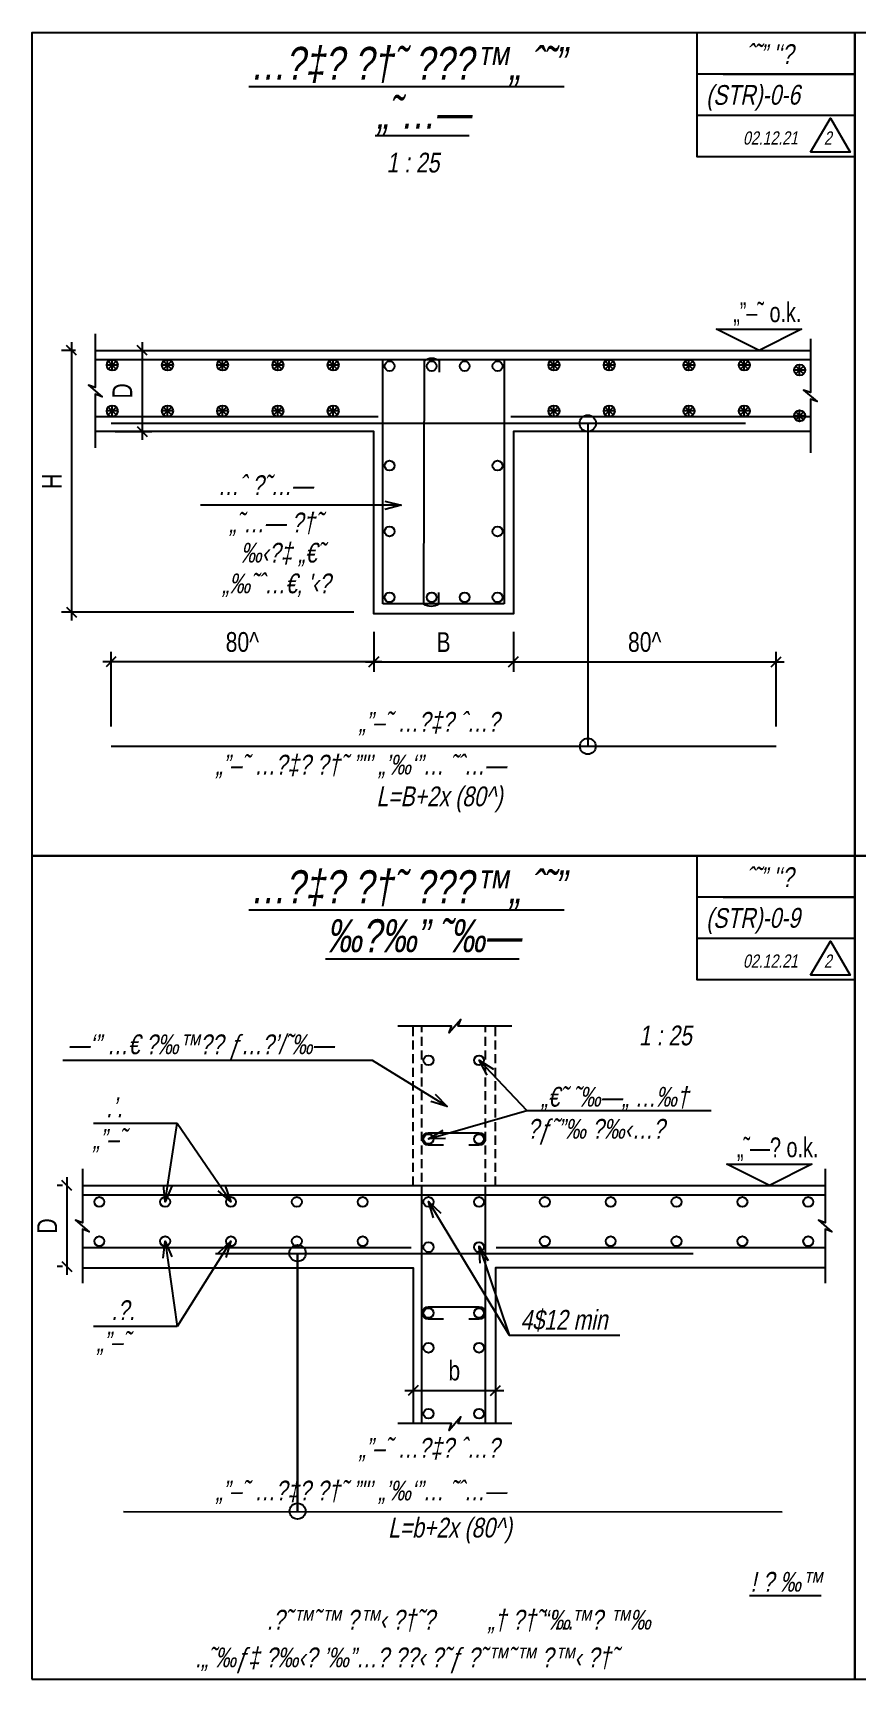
# Model space of a CAD drawing. Header units: inches. Extents: x -5298 to 11252, y 8210 to 22495.
# Drawn here: x 7865 to 8115, y 11360 to 11860 of the extents above; entities that cross this region are included whole.
import ezdxf
from ezdxf.enums import TextEntityAlignment as Align

# ---------------------------------------------------------------- set-up
doc = ezdxf.new("R2010")
doc.units = ezdxf.units.IN
doc.header["$LTSCALE"] = 11
doc.header["$MEASUREMENT"] = 0
doc.linetypes.add('HIDDEN', pattern=[0.375, 0.25, -0.125])
doc.layers.get('Defpoints').update_dxf_attribs({"color": 40})
for name, color, linetype in [('break', 1, 'Continuous'), ('DIM-Sec', 2, 'Continuous'), ('IRON', 6, 'Continuous'), ('IRON4-Sec', 4, 'Continuous'), ('IRON6-Sec', 6, 'Continuous'), ('le', 1, 'Continuous'), ('SEC', 3, 'Continuous'), ('SEC-TEXT', 1, 'Continuous'), ('TEXT4', 3, 'Continuous'), ('ztz-Sec', 122, 'Continuous')]:
    doc.layers.add(name, color=color, linetype=linetype)
doc.styles.add('DIM', font='DIMHEB', dxfattribs={"width": 0.7})
doc.styles.add('HEB', font='HEB', dxfattribs={"width": 0.8})
doc.styles.add('HEBREW', font='hebtxt-weld.shx', dxfattribs={"width": 0.8, "oblique": 12})
doc.dimstyles.new('20', dxfattribs={"dimtxt": 4.4, "dimasz": 2.4, "dimexe": 2.4, "dimexo": 0, "dimgap": 1.8, "dimtad": 1, "dimdec": 1, "dimrnd": 0.5, "dimdsep": 46, "dimtxsty": 'DIM', "dimblk1": 'OBLIQUE', "dimblk2": 'OBLIQUE', "dimsah": 1, "dimcen": 0.1, "dimdle": 2, "dimclre": 8, "dimclrt": 11, "dimadec": 0, "dimazin": 0, "dimtfac": 1, "dimtdec": 1, "dimtix": 1, "dimtmove": 2, "dimatfit": 3, "dimldrblk": 'OBLIQUE', "dimfxl": 1, "dimtolj": 1, "dimarcsym": 0})
doc.dimstyles.new('m25-orig', dxfattribs={"dimtxt": 6, "dimasz": 3, "dimexe": 3, "dimexo": 6, "dimgap": 3, "dimtad": 1, "dimdec": 1, "dimrnd": 0.5, "dimdsep": 46, "dimtxsty": 'HEB', "dimblk1": 'OBLIQUE', "dimblk2": 'OBLIQUE', "dimsah": 1, "dimcen": 100, "dimdle": 2.5, "dimclrd": 256, "dimclre": 1, "dimadec": 0, "dimazin": 0, "dimtfac": 0.9, "dimtdec": 1, "dimtix": 1, "dimtmove": 2, "dimatfit": 3, "dimldrblk": 'OBLIQUE', "dimfxl": 1, "dimtolj": 1, "dimlwd": -1, "dimarcsym": 0})

# ---------------------------------------------------------------- blocks, each defined once
blk = doc.blocks.new('CO')
at = {"color": 0, "linetype": 'ByBlock'}
for p, q in [((-1.06, -1.06), (1.06, 1.06)), ((-1.06, 1.06), (1.06, -1.06)), ((0, -1.5), (0, 1.5)), ((1.5, 0), (-1.5, 0))]:
    blk.add_line(p, q, dxfattribs=at)
blk.add_circle((0, 0), 1.5, dxfattribs=at)
blk = doc.blocks.new('_OBLIQUE')
at = {"color": 0, "linetype": 'ByBlock'}
blk.add_line((-0.5, -0.5), (0.5, 0.5), dxfattribs=at)
blk = doc.blocks.new('*D174')
at = {"layer": 'Defpoints', "color": 0, "transparency": 16777216}
for p in [(7968.77, 11684), (8011.17, 11684), (8011.17, 11668.92)]:
    blk.add_point(p, dxfattribs=at)
at = {"layer": 'DIM-Sec', "color": 1, "lineweight": -2, "transparency": 16777216}
for p, q in [((7968.77, 11678), (7968.77, 11665.92)), ((8011.17, 11678), (8011.17, 11665.92))]:
    blk.add_line(p, q, dxfattribs=at)
at = {"layer": 'DIM-Sec', "transparency": 16777216}
blk.add_line((7966.27, 11668.92), (8013.67, 11668.92), dxfattribs=at)
at = {"layer": 'DIM-Sec', "transparency": 16777216, "xscale": 3, "yscale": 3, "zscale": 3, "rotation": 180}
blk.add_blockref('_OBLIQUE', (7968.77, 11668.92), dxfattribs=at)
at = {"layer": 'DIM-Sec', "transparency": 16777216, "xscale": 3, "yscale": 3, "zscale": 3}
blk.add_blockref('_OBLIQUE', (8011.17, 11668.92), dxfattribs=at)
at = {"layer": 'DIM-Sec', "color": 0, "transparency": 16777216, "insert": (7989.97, 11674.92), "char_height": 6, "attachment_point": 5, "style": 'HEB'}
blk.add_mtext('\\A1;B', dxfattribs=at)
blk = doc.blocks.new('*D175')
at = {"layer": 'Defpoints', "color": 0, "transparency": 16777216}
for p in [(8011.17, 11684), (8090.97, 11668.92), (8090.97, 11643.27)]:
    blk.add_point(p, dxfattribs=at)
at = {"layer": 'DIM-Sec', "color": 1, "lineweight": -2, "transparency": 16777216}
for p, q in [((8011.17, 11678), (8011.17, 11665.92)), ((8090.97, 11649.27), (8090.97, 11671.92))]:
    blk.add_line(p, q, dxfattribs=at)
at = {"layer": 'DIM-Sec', "transparency": 16777216}
blk.add_line((8008.67, 11668.92), (8093.47, 11668.92), dxfattribs=at)
at = {"layer": 'DIM-Sec', "transparency": 16777216, "xscale": 3, "yscale": 3, "zscale": 3, "rotation": 180}
blk.add_blockref('_OBLIQUE', (8011.17, 11668.92), dxfattribs=at)
at = {"layer": 'DIM-Sec', "transparency": 16777216, "xscale": 3, "yscale": 3, "zscale": 3}
blk.add_blockref('_OBLIQUE', (8090.97, 11668.92), dxfattribs=at)
at = {"layer": 'DIM-Sec', "color": 0, "transparency": 16777216, "insert": (8051.07, 11674.92), "char_height": 6, "attachment_point": 5, "style": 'HEB'}
blk.add_mtext('\\A1;80^ ', dxfattribs=at)
blk = doc.blocks.new('*D176')
at = {"layer": 'Defpoints', "color": 0, "transparency": 16777216}
for p in [(7968.77, 11684), (7888.97, 11668.92), (7888.97, 11643.27)]:
    blk.add_point(p, dxfattribs=at)
at = {"layer": 'DIM-Sec', "color": 1, "lineweight": -2, "transparency": 16777216}
for p, q in [((7968.77, 11678), (7968.77, 11665.92)), ((7888.97, 11649.27), (7888.97, 11671.92))]:
    blk.add_line(p, q, dxfattribs=at)
at = {"layer": 'DIM-Sec', "transparency": 16777216}
blk.add_line((7971.27, 11668.92), (7886.47, 11668.92), dxfattribs=at)
at = {"layer": 'DIM-Sec', "transparency": 16777216, "xscale": 3, "yscale": 3, "zscale": 3, "rotation": 180}
blk.add_blockref('_OBLIQUE', (7888.97, 11668.92), dxfattribs=at)
at = {"layer": 'DIM-Sec', "transparency": 16777216, "xscale": 3, "yscale": 3, "zscale": 3}
blk.add_blockref('_OBLIQUE', (7968.77, 11668.92), dxfattribs=at)
at = {"layer": 'DIM-Sec', "color": 0, "transparency": 16777216, "insert": (7928.87, 11674.92), "char_height": 6, "attachment_point": 5, "style": 'HEB'}
blk.add_mtext('\\A1;80^ ', dxfattribs=at)
blk = doc.blocks.new('mf')
at = {"layer": 'TEXT4'}
blk.add_lwpolyline([(0, 0), (28.6, 14.1), (-28.3, 14.1)], close=True, dxfattribs=at)
at = {"layer": 'TEXT4', "style": 'HEB', "width": 0.7}
blk.add_attdef('+0.00', text='', height=14.4, dxfattribs=at).set_placement((-5.4, 18.9), align=Align.CENTER)
blk = doc.blocks.new('*D177')
at = {"layer": 'Defpoints', "color": 0, "transparency": 16777216}
for p in [(7884.2, 11763.53), (7884.2, 11738.89), (7898.4, 11738.89)]:
    blk.add_point(p, dxfattribs=at)
at = {"layer": 'DIM-Sec', "transparency": 16777216}
blk.add_line((7898.4, 11766.03), (7898.4, 11736.39), dxfattribs=at)
at = {"layer": 'DIM-Sec', "color": 1, "lineweight": -2, "transparency": 16777216}
for p, q in [((7890.2, 11763.53), (7901.4, 11763.53)), ((7890.2, 11738.89), (7901.4, 11738.89))]:
    blk.add_line(p, q, dxfattribs=at)
at = {"layer": 'DIM-Sec', "transparency": 16777216, "xscale": 3, "yscale": 3, "zscale": 3}
for p, rotation in [((7898.4, 11763.53), 90), ((7898.4, 11738.89), 270)]:
    blk.add_blockref('_OBLIQUE', p, dxfattribs=dict(at, rotation=rotation))
at = {"layer": 'DIM-Sec', "color": 0, "transparency": 16777216, "insert": (7892.4, 11751.21), "char_height": 6, "attachment_point": 5, "rotation": 90, "style": 'HEB'}
blk.add_mtext('\\A1;D', dxfattribs=at)
blk = doc.blocks.new('*D178')
at = {"layer": 'Defpoints', "color": 0, "transparency": 16777216}
for p in [(7884.2, 11763.53), (7876.98, 11684), (7968.77, 11684)]:
    blk.add_point(p, dxfattribs=at)
at = {"layer": 'DIM-Sec', "transparency": 16777216}
blk.add_line((7876.98, 11766.03), (7876.98, 11681.5), dxfattribs=at)
at = {"layer": 'DIM-Sec', "color": 1, "lineweight": -2, "transparency": 16777216}
for p, q in [((7878.2, 11763.53), (7873.98, 11763.53)), ((7962.77, 11684), (7873.98, 11684))]:
    blk.add_line(p, q, dxfattribs=at)
at = {"layer": 'DIM-Sec', "transparency": 16777216, "xscale": 3, "yscale": 3, "zscale": 3}
for p, rotation in [((7876.98, 11763.53), 90), ((7876.98, 11684), 270)]:
    blk.add_blockref('_OBLIQUE', p, dxfattribs=dict(at, rotation=rotation))
at = {"layer": 'DIM-Sec', "color": 0, "transparency": 16777216, "insert": (7870.98, 11723.76), "char_height": 6, "attachment_point": 5, "rotation": 90, "style": 'HEB'}
blk.add_mtext('\\A1;H', dxfattribs=at)
blk = doc.blocks.new('*D181')
at = {"layer": 'Defpoints', "color": 0, "transparency": 16777216}
for p in [(7880.26, 11509.89), (7875.57, 11485.25), (7880.26, 11485.25)]:
    blk.add_point(p, dxfattribs=at)
at = {"layer": 'DIM-Sec', "transparency": 16777216}
blk.add_line((7875.57, 11512.39), (7875.57, 11482.75), dxfattribs=at)
at = {"layer": 'DIM-Sec', "color": 1, "lineweight": -2, "transparency": 16777216}
for p, q in [((7874.26, 11509.89), (7872.57, 11509.89)), ((7874.26, 11485.25), (7872.57, 11485.25))]:
    blk.add_line(p, q, dxfattribs=at)
at = {"layer": 'DIM-Sec', "transparency": 16777216, "xscale": 3, "yscale": 3, "zscale": 3}
for p, rotation in [((7875.57, 11509.89), 90), ((7875.57, 11485.25), 270)]:
    blk.add_blockref('_OBLIQUE', p, dxfattribs=dict(at, rotation=rotation))
at = {"layer": 'DIM-Sec', "color": 0, "transparency": 16777216, "insert": (7869.57, 11497.57), "char_height": 6, "attachment_point": 5, "rotation": 90, "style": 'HEB'}
blk.add_mtext('\\A1;D', dxfattribs=at)
blk = doc.blocks.new('*D182')
at = {"layer": 'Defpoints', "color": 0, "transparency": 16777216}
for p in [(7980.74, 11462.23), (8005.74, 11462.02), (8005.74, 11447.62)]:
    blk.add_point(p, dxfattribs=at)
at = {"layer": 'DIM-Sec', "color": 1, "lineweight": -2, "transparency": 16777216}
for p, q in [((7980.74, 11456.23), (7980.74, 11444.62)), ((8005.74, 11456.02), (8005.74, 11444.62))]:
    blk.add_line(p, q, dxfattribs=at)
at = {"layer": 'DIM-Sec', "transparency": 16777216}
blk.add_line((7978.24, 11447.62), (8008.24, 11447.62), dxfattribs=at)
at = {"layer": 'DIM-Sec', "transparency": 16777216, "xscale": 3, "yscale": 3, "zscale": 3, "rotation": 180}
blk.add_blockref('_OBLIQUE', (7980.74, 11447.62), dxfattribs=at)
at = {"layer": 'DIM-Sec', "transparency": 16777216, "xscale": 3, "yscale": 3, "zscale": 3}
blk.add_blockref('_OBLIQUE', (8005.74, 11447.62), dxfattribs=at)
at = {"layer": 'DIM-Sec', "color": 0, "transparency": 16777216, "insert": (7993.24, 11453.62), "char_height": 6, "attachment_point": 5, "style": 'HEB'}
blk.add_mtext('\\A1;b', dxfattribs=at)

msp = doc.modelspace()

# ---------------------------------------------------------------- linework, layer by layer
for p, q in [((8074.87, 11847.45), (8114.87, 11847.45)), ((8074.87, 11597.45), (8114.87, 11597.45))]:
    msp.add_line(p, q)
for points in [[(7864.87, 11609.95), (8114.87, 11609.95), (8114.87, 11859.95), (7864.87, 11859.95)], [(8114.87, 11859.95), (8066.87, 11859.95), (8066.87, 11834.95), (8114.87, 11834.95)], [(8114.87, 11609.95), (8364.87, 11609.95), (8364.87, 11859.95), (8114.87, 11859.95)], [(8114.87, 11847.45), (8066.87, 11847.45), (8066.87, 11822.45), (8114.87, 11822.45)], [(7864.87, 11359.95), (8114.87, 11359.95), (8114.87, 11609.95), (7864.87, 11609.95)], [(8114.87, 11609.95), (8066.87, 11609.95), (8066.87, 11584.95), (8114.87, 11584.95)], [(8114.87, 11359.95), (8364.87, 11359.95), (8364.87, 11609.95), (8114.87, 11609.95)], [(8114.87, 11597.45), (8066.87, 11597.45), (8066.87, 11572.45), (8114.87, 11572.45)]]:
    msp.add_lwpolyline(points, close=True)
for points in [[(8101.47, 11823.72), (8107.47, 11834.1), (8113.47, 11823.72), (8101.47, 11823.72)], [(8101.47, 11573.72), (8107.47, 11584.1), (8113.47, 11573.72), (8101.47, 11573.72)]]:
    msp.add_lwpolyline(points)
at = {"layer": 'break'}
for points in [[(7884.2, 11768.53), (7884.2, 11752.21), (7882.14, 11752.96), (7886.27, 11749.46), (7884.2, 11750.21), (7884.2, 11733.89)], [(8101.38, 11767.04), (8101.38, 11750.72), (8099.32, 11751.47), (8103.45, 11747.97), (8101.38, 11748.72), (8101.38, 11732.4)]]:
    msp.add_lwpolyline(points, dxfattribs=at)
at = {"layer": 'break', "elevation": 0.08}
for points in [[(8010.74, 11558.26), (7994.42, 11558.26), (7995.17, 11560.32), (7991.67, 11556.2), (7992.42, 11558.26), (7976.1, 11558.26)], [(7880.26, 11514.89), (7880.26, 11498.57), (7878.2, 11499.32), (7882.32, 11495.82), (7880.26, 11496.57), (7880.26, 11480.25)], [(8105.88, 11514.89), (8105.88, 11498.57), (8103.82, 11499.32), (8107.94, 11495.82), (8105.88, 11496.57), (8105.88, 11480.25)], [(8010.74, 11437.54), (7994.42, 11437.54), (7995.17, 11439.6), (7991.67, 11435.48), (7992.42, 11437.54), (7976.1, 11437.54)]]:
    msp.add_lwpolyline(points, dxfattribs=at)
at = {"layer": 'IRON'}
msp.add_lwpolyline([(7988.48, 11689.99), (7988.48, 11686.48, -0.331222), (7984, 11686.48), (7984.15, 11760.44, -0.331222), (7988.64, 11760.44), (7988.64, 11756.93)], format="xyb", dxfattribs=at)
at = {"layer": 'IRON6-Sec'}
for p, q in [((7884.2, 11760.73), (8101.38, 11760.73)), ((7971.57, 11686.53), (7971.57, 11760.73)), ((8008.37, 11760.73), (8008.37, 11686.53)), ((7884.2, 11743.46), (7970.11, 11743.46)), ((7888.97, 11741.37), (8081.68, 11741.37)), ((8010.36, 11743.46), (8101.38, 11743.46)), ((8008.37, 11686.53), (7971.57, 11686.53)), ((7888.97, 11643.27), (8090.97, 11643.27)), ((8105.72, 11506.89, 0.08), (7880.26, 11506.89, 0.08)), ((7983.41, 11437.54, 0.08), (7983.41, 11506.89, 0.08)), ((8002.74, 11437.54, 0.08), (8002.74, 11506.89, 0.08)), ((7980.09, 11490.94, 0.08), (7880.26, 11490.94, 0.08)), ((8105.72, 11490.94, 0.08), (8005.95, 11490.94, 0.08)), ((8065.74, 11489.15, 0.08), (7920.74, 11489.14, 0.08))]:
    msp.add_line(p, q, dxfattribs=at)
at = {"layer": 'IRON6-Sec', "linetype": 'HIDDEN'}
for p, q in [((7983.41, 11506.89, 0.08), (7983.41, 11558.26, 0.08)), ((8002.74, 11506.89, 0.08), (8002.74, 11558.26, 0.08))]:
    msp.add_line(p, q, dxfattribs=at)
at = {"layer": 'IRON6-Sec', "extrusion": (0.00169, -0.000106177, 0.999999)}
msp.add_line((7892.78, 11410.8, 0.17), (8092.78, 11410.78, -0.17), dxfattribs=at)
for points, elevation in [([(7989.98, 11522.12), (7985.4, 11522.12, -1), (7985.4, 11525.87), (8000.74, 11525.87, -1), (8000.74, 11522.12), (7997.61, 11522.12)], 9.38), ([(7989.98, 11469.27), (7985.4, 11469.27, -1), (7985.4, 11473.02), (8000.74, 11473.02, -1), (8000.74, 11469.27), (7997.61, 11469.27)], 9.39)]:
    msp.add_lwpolyline(points, format="xyb", dxfattribs=dict(at, elevation=elevation))
at = {"layer": 'IRON6-Sec'}
for centre in [(7973.57, 11758.73), (7986.37, 11758.73), (7996.37, 11758.73), (8006.37, 11758.73), (7973.57, 11728.53), (8006.37, 11728.53), (7973.57, 11708.53), (8006.37, 11708.53), (7973.57, 11688.53), (7986.37, 11688.53), (7996.37, 11688.53), (8006.37, 11688.53), (7985.41, 11547.9, 0.08), (8000.74, 11547.9, 0.08), (7985.41, 11524, 0.08), (8000.74, 11524, 0.08), (7885.41, 11504.89, 0.08), (7905.41, 11504.89, 0.08), (7925.41, 11504.89, 0.08), (7945.41, 11504.89, 0.08), (7965.41, 11504.89, 0.08), (7985.41, 11504.89, 0.08), (8000.74, 11504.89, 0.08), (8020.74, 11504.89, 0.08), (8040.74, 11504.89, 0.08), (8060.74, 11504.89, 0.08), (8080.74, 11504.89, 0.08), (8100.74, 11504.89, 0.08), (7885.41, 11492.94, 0.08), (7905.41, 11492.94, 0.08), (7925.41, 11492.94, 0.08), (7945.41, 11492.94, 0.08), (7965.41, 11492.94, 0.08), (7985.41, 11491.15, 0.08), (8000.74, 11491.15, 0.08), (8020.74, 11492.94, 0.08), (8040.74, 11492.94, 0.08), (8060.74, 11492.94, 0.08), (8080.74, 11492.94, 0.08), (8100.74, 11492.94, 0.08), (7985.41, 11471.15, 0.08), (8000.74, 11471.15, 0.08), (7985.41, 11460.58, 0.08), (8000.74, 11460.58, 0.08), (7985.41, 11440.58, 0.08), (8000.74, 11440.58, 0.08)]:
    msp.add_circle(centre, 1.5, dxfattribs=at)
at = {"layer": 'le'}
for centre in [(8033.79, 11643.27), (7945.63, 11410.95, 0.08)]:
    msp.add_circle(centre, 2.41, dxfattribs=at)
at = {"layer": 'SEC', "linetype": 'HIDDEN'}
for p, q in [((7980.74, 11509.89, 0.08), (7980.74, 11558.26, 0.08)), ((8005.74, 11509.89, 0.08), (8005.74, 11558.26, 0.08))]:
    msp.add_line(p, q, dxfattribs=at)
at = {"layer": 'SEC'}
for points in [[(7884.2, 11763.53), (8101.38, 11763.53)], [(8101.38, 11738.89), (8011.17, 11738.89), (8011.17, 11683.53), (7968.77, 11683.53), (7968.77, 11738.89), (7884.2, 11738.89)]]:
    msp.add_lwpolyline(points, dxfattribs=at)
at = {"layer": 'SEC', "elevation": 0.08}
for points in [[(7880.26, 11509.89), (8105.72, 11509.89)], [(7880.26, 11484.89), (7980.74, 11484.89), (7980.74, 11437.76)], [(8105.72, 11484.89), (8005.74, 11484.89), (8005.74, 11437.54)]]:
    msp.add_lwpolyline(points, dxfattribs=at)

# ---------------------------------------------------------------- block references
at = {"layer": 'IRON4-Sec', "xscale": 1.11999999731779, "yscale": 1.11999999731779, "zscale": 1.11999999731779}
for p in [(7889.33, 11759.05), (7906.13, 11759.05), (7922.85, 11759.05), (7939.65, 11759.05), (7956.45, 11759.05), (8023.49, 11759.05), (8040.29, 11759.05), (8064.52, 11759.05), (8081.32, 11759.05), (8098.12, 11757.56), (7889.33, 11745.14), (7906.13, 11745.14), (7922.85, 11745.14), (7939.65, 11745.14), (7956.45, 11745.14), (8023.49, 11745.14), (8040.29, 11745.14), (8064.52, 11745.14), (8081.32, 11745.14), (8098.12, 11743.65)]:
    msp.add_blockref('CO', p, dxfattribs=at)
at = {"layer": 'TEXT4'}
ref = msp.add_blockref('mf', (8085.85, 11763.53), dxfattribs=dict(at, xscale=-0.4545454545454549, yscale=0.4545454545454548, zscale=0.4545454545454546, rotation=4.85244644e-08))
ref.add_attrib('+0.00', '„”–˜ o.k.', dxfattribs={"height": 6, "style": 'HEB', "width": 0.75}).set_placement((8088.31, 11772.11), align=Align.CENTER)
ref = msp.add_blockref('mf', (8089, 11509.89, 0.08), dxfattribs=dict(at, xscale=-0.4545454545454549, yscale=0.4545454545454548, zscale=0.4545454545454546, rotation=4.85244644e-08))
ref.add_attrib('+0.00', '„˜—\x9a o.k.', dxfattribs={"height": 6, "style": 'HEB', "width": 0.75}).set_placement((8091.46, 11518.47, 0.08), align=Align.CENTER)

# ---------------------------------------------------------------- texts
at = {"layer": 'IRON6-Sec', "style": 'HEB', "oblique": 10, "width": 0.8}
msp.add_text('“‘…', height=6, rotation=360, dxfattribs=at).set_placement((8019.65, 11374.98, 0.4))
at = {"layer": 'SEC-TEXT', "style": 'HEB', "oblique": 10, "width": 0.8}
for s, p in [('%%U…\x9a‡\x9a \x8c†˜ \x9a\x8e\x8c™„ ˆ˜”', (7979.06, 11845.71, 0.08)), ('%%U„˜…—', (7983.85, 11830.82, 0.08)), ('%%U…\x9a‡\x9a \x8c†˜ \x9a\x8e\x8c™„ ˆ˜”', (7979.06, 11595.62, 0.08)), ('%%U‰\x8e‰” ˜‰—', (7983.85, 11580.73, 0.08))]:
    msp.add_text(s, height=10, dxfattribs=at).set_placement(p, align=Align.CENTER)
msp.add_text('1 : 25', height=6, rotation=0, dxfattribs=at).set_placement((7980.7, 11820.56), align=Align.MIDDLE)
msp.add_text('1 : 25', height=6, rotation=0, dxfattribs=at).set_placement((8049.34, 11552.44, 0.08))
at = {"layer": 'ztz-Sec', "style": 'HEBREW', "oblique": 12, "width": 0.8}
for s, height, rotation, p in [("ˆ˜” '‘\x8e", 6, 0.1704, (8081.78, 11850.49)), ('(STR)-0-6', 6, 0.1704, (8069.73, 11838.09)), ('02.12.21', 4, 0.1704, (8080.93, 11826.02)), ('2', 4, 0.1704, (8105.52, 11826.02)), ('…ˆ \x9a˜…—', 6, 360, (7921.34, 11719.58)), ('„”–˜ …\x9a‡\x9a ˆ…\x8e', 6, 360, (7964.15, 11647.69)), ('„”–˜ …\x9a‡\x9a \x8c†˜ ”"’ „’‰‘”… ˜ˆ…—', 6, 360, (7920.69, 11634.7)), ('L=B+2x (80^ )', 6, 360, (7969.56, 11625.06)), ("ˆ˜” '‘\x8e", 6, 0.1704, (8081.78, 11600.49)), ('(STR)-0-9', 6, 0.1704, (8069.73, 11588.09)), ('02.12.21', 4, 0.1704, (8080.93, 11576.02)), ('2', 4, 0.1704, (8105.52, 11576.02)), ('—‘” …€ \x8a‰™\x8e\x8e ƒ…\x8e’/˜‰—', 6, 360, (7875.94, 11549.75, 0.4)), ('„€˜ ˜‰—„ …‰†', 6, 360, (8019.48, 11533.82, 0.08)), (' .’.', 6, 360, (7885.68, 11530.61, 0.08)), ('\x9aƒ˜”‰ \x9a‰‹…\x9a', 6, 360, (8015.37, 11524.08, 0.08)), ('„”–˜ ', 6, 360, (7883.37, 11521.07, 0.08)), (' .\x9a.', 6, 360, (7887.27, 11469, 0.08)), ('„”–˜ ', 6, 360, (7884.54, 11459.46, 0.08)), ('„”–˜ …\x9a‡\x9a ˆ…\x8e', 6, 360, (7964.15, 11427.2)), ('„”–˜ …\x9a‡\x9a \x8c†˜ ”"’ „’‰‘”… ˜ˆ…—', 6, 360, (7920.69, 11414.21)), ('L=b+2x (80^ )', 6, 360, (7973.11, 11402.95)), ('.\x9a˜™˜™ \x8c™‹ \x8c†˜\x8c         „† \x8c†˜ ‰™\x8c ™‰', 6, 360, (7936.28, 11374.98, 0.4)), ('.„˜‰ƒ‡ \x9a‰‹\x9a ’‰”…\x8e \x8c\x8c‹ \x8a˜ƒ \x9a˜™˜™ \x8c™‹ \x8c†˜', 6, 360, (7914.48, 11363.53, 0.4))]:
    msp.add_text(s, height=height, rotation=rotation, dxfattribs=at).set_placement(p)
for s, rotation, p in [('„˜…— \x8c†˜', 360, (7938.91, 11710.86)), (' ‰‹\x9a‡ „€˜', 360, (7940.06, 11701.68)), ("„‰˜ˆ…€‚ '‹\x9a", 360, (7939.14, 11692.37)), ('4$12 min', 0, (8026.56, 11469, 0.08))]:
    msp.add_text(s, height=6, rotation=rotation, dxfattribs=at).set_placement(p, align=Align.MIDDLE)
msp.add_text('%%U! \x8c ‰™', height=6, rotation=360, dxfattribs=at).set_placement((8094.06, 11386.49, 0.4), align=Align.CENTER)

# ---------------------------------------------------------------- dimensions: what is measured, and where the dimension line sits
at = {"layer": 'DIM-Sec'}
for base, p1, p2, angle, text, picture, middle in [((7876.98, 11684), (7884.2, 11763.53), (7968.77, 11684), 90, 'H', '*D178', (7870.98, 11723.76)), ((7898.4, 11738.89), (7884.2, 11763.53), (7884.2, 11738.89), 90, 'D', '*D177', (7892.4, 11751.21)), ((7888.97, 11668.92), (7968.77, 11684), (7888.97, 11643.27), 0, '80^ ', '*D176', (7928.87, 11674.92)), ((8011.17, 11668.92), (7968.77, 11684), (8011.17, 11684), 0, 'B', '*D174', (7989.97, 11674.92)), ((8090.97, 11668.92), (8011.17, 11684), (8090.97, 11643.27), 0, '80^ ', '*D175', (8051.07, 11674.92)), ((7875.57, 11485.25, 0.08), (7880.26, 11509.89, 0.08), (7880.26, 11485.25, 0.08), 90, 'D', '*D181', (7869.57, 11497.57, 0.08)), ((8005.74, 11447.62, 0.08), (7980.74, 11462.23, 0.08), (8005.74, 11462.02, 0.08), 0, 'b', '*D182', (7993.24, 11453.62, 0.08))]:
    dim = msp.add_linear_dim(base=base, p1=p1, p2=p2, angle=angle, text=text, dimstyle='m25-orig', dxfattribs=at)
    dim.commit()
    dim.dimension.update_dxf_attribs({"geometry": picture, "text_midpoint": middle})

# ---------------------------------------------------------------- leaders
at = {"layer": 'le'}
for points, override in [([(8033.79, 11741.37), (8033.79, 11696.06), (8033.79, 11643.27)], {"dimasz": 5, "dimgap": 3, "dimtad": 0, "dimldrblk": 'DotBlank'}), ([(7977.14, 11716.48), (7945.71, 11716.48), (7916.19, 11716.48)], {"dimasz": 5, "dimgap": 3, "dimtad": 0, "dimldrblk": 'Open30'}), ([(7991.02, 11533.88, 0.08), (7968.39, 11547.81, 0.08), (7874.38, 11547.81, 0.08)], {"dimasz": 5, "dimgap": 3, "dimtad": 0, "dimldrblk": 'Open30'}), ([(8000.74, 11547.9), (8015.23, 11532.68), (8071.29, 11532.68)], {"dimasz": 5, "dimgap": 3, "dimtad": 0, "dimldrblk": 'Open30'}), ([(7985.4, 11524), (8015.23, 11532.68), (8071.29, 11532.68)], {"dimasz": 5, "dimgap": 3, "dimtad": 0, "dimldrblk": 'Open30'}), ([(7905.41, 11504.89, 0.08), (7909.07, 11528.66, 0.08), (7883.62, 11528.66, 0.08)], {"dimasz": 5, "dimgap": 3, "dimtad": 0, "dimldrblk": 'Open30'}), ([(7925.41, 11504.89, 0.08), (7909.07, 11528.66, 0.08), (7883.62, 11528.66, 0.08)], {"dimasz": 5, "dimgap": 3, "dimtad": 0, "dimldrblk": 'Open30'}), ([(7985.41, 11505.04, 0.08), (8009.9, 11464.4, 0.08), (8043.56, 11464.4, 0.08)], {"dimasz": 5, "dimgap": 3, "dimtad": 0, "dimldrblk": 'Open30'}), ([(7905.41, 11492.94, 0.08), (7909.07, 11467.05, 0.08), (7883.62, 11467.05, 0.08)], {"dimasz": 5, "dimgap": 3, "dimtad": 0, "dimldrblk": 'Open30'}), ([(7925.41, 11492.94, 0.08), (7909.07, 11467.05, 0.08), (7883.62, 11467.05, 0.08)], {"dimasz": 5, "dimgap": 3, "dimtad": 0, "dimldrblk": 'Open30'}), ([(7945.63, 11489.31, 0.08), (7945.63, 11410.95, 0.08), (7945.63, 11489.31, 0.08)], {"dimasz": 5, "dimgap": 3, "dimtad": 0, "dimldrblk": 'DotBlank'}), ([(8000.74, 11491.44, 0.08), (8009.9, 11464.4, 0.08), (8043.56, 11464.4, 0.08)], {"dimasz": 5, "dimgap": 3, "dimtad": 0, "dimldrblk": 'Open30'})]:
    msp.add_leader(points, dimstyle='20', override=override, dxfattribs=at)

doc.saveas('drawing.dxf')
